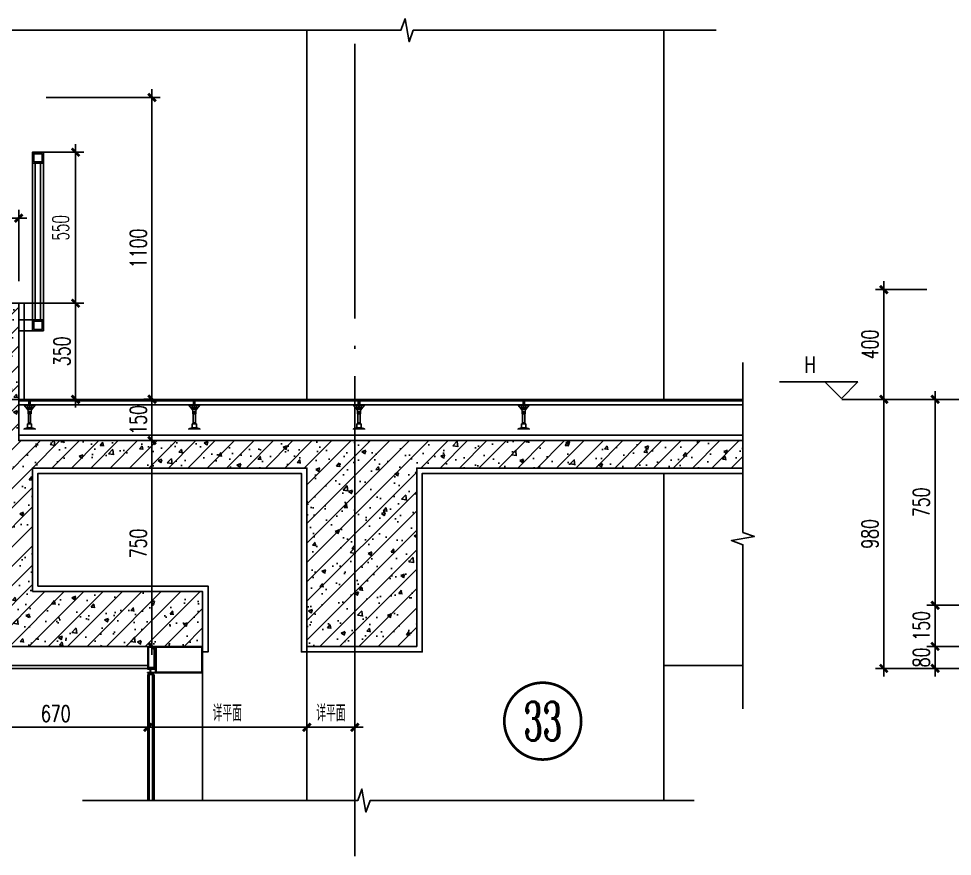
# Model space of a CAD drawing. Extents: x 1980812 to 2578970, y -669191 to 284498.
# Drawn here: x 2421403 to 2424804, y -402108 to -399057 of the extents above; entities that cross this region are included whole.
import ezdxf
from ezdxf.enums import TextEntityAlignment as Align

# ---------------------------------------------------------------- set-up
doc = ezdxf.new("R2010")
doc.units = 0
doc.header["$LTSCALE"] = 1000
doc.header["$MEASUREMENT"] = 0
doc.linetypes.add('DOTE', pattern=[2.42, 2, -0.2, 0.02, -0.2])
for name, color, linetype in [('A-SECT-MBND-FINE', 252, 'Continuous'), ('A-SECT-MCUT', 1, 'Continuous'), ('A-SECT-MCUT-FINE', 137, 'Continuous'), ('AXIS', 3, 'Continuous'), ('DIM_ELEV', 3, 'Continuous'), ('DIM_SYMB', 3, 'Continuous'), ('dote', 1, 'DOTE'), ('PUB_TEXT', 7, 'Continuous'), ('TEXT', 7, 'Continuous'), ('WALL', 4, 'Continuous'), ('WINDOW', 2, 'Continuous'), ('可见看线', 63, 'Continuous'), ('建筑辅助线', 231, 'Continuous'), ('柱墙填充', 181, 'Continuous'), ('栏杆', 143, 'Continuous'), ('详细标注', 231, 'Continuous'), ('铝板', 31, 'Continuous'), ('面层', 31, 'Continuous')]:
    doc.layers.add(name, color=color, linetype=linetype)
doc.styles.add('COMP', font='COMPLEX.shx', dxfattribs={"bigfont": 'hztxt'})
doc.styles.add('DIM_FONT', font='SIMPLEX', dxfattribs={"width": 0.7, "bigfont": 'GBCBIG'})
doc.styles.add('FSJ-SHX', font='txtw.shx', dxfattribs={"width": 0.75, "bigfont": 'hztxtw.shx'})
doc.styles.add('HZTXTW', font='txtw.shx', dxfattribs={"width": 0.6, "bigfont": 'hztxtw.shx'})
doc.dimstyles.new('DIMN20', dxfattribs={"dimscale": 0.2, "dimtxt": 300, "dimasz": 1, "dimexe": 150, "dimexo": 0, "dimgap": 100, "dimtad": 1, "dimdec": 0, "dimzin": 0, "dimdsep": 46, "dimtxsty": 'DIM_FONT', "dimblk1": '_DIMX', "dimblk2": '_DIMX', "dimsah": 1, "dimcen": 0.09, "dimclrd": 256, "dimclre": 256, "dimclrt": 7, "dimadec": 0, "dimazin": 0, "dimtfac": 1, "dimtdec": 0, "dimtix": 1, "dimtmove": 2, "dimatfit": 3, "dimldrblk": '_DIMX', "dimfxl": 150, "dimtolj": 1, "dimtzin": 0, "dimarcsym": 0})

# ---------------------------------------------------------------- blocks, each defined once
blk = doc.blocks.new('_DIMX')
blk.add_line((-150, 0), (150, 0))
at = {"const_width": 50}
blk.add_lwpolyline([(-70, -70), (70, 70)], dxfattribs=at)
blk = doc.blocks.new('*D2266')
at = {"layer": 'Defpoints', "color": 0, "transparency": 16777216}
for p in [(2421502.8, -400593.6), (2421502.8, -401343.6, 0), (2421888.6, -401343.6)]:
    blk.add_point(p, dxfattribs=at)
at = {"layer": '详细标注', "lineweight": -2, "transparency": 16777216}
for p, q in [((2421502.8, -400593.6), (2421918.6, -400593.6)), ((2421888.6, -400593.8), (2421888.6, -401343.4)), ((2421502.8, -401343.6), (2421918.6, -401343.6))]:
    blk.add_line(p, q, dxfattribs=at)
at = {"layer": '详细标注', "lineweight": -2, "transparency": 16777216, "xscale": 0.2, "yscale": 0.2, "zscale": 0.2}
for p, rotation in [((2421888.6, -400593.6), 90), ((2421888.6, -401343.6), 270)]:
    blk.add_blockref('_DIMX', p, dxfattribs=dict(at, rotation=rotation))
at = {"layer": '详细标注', "color": 7, "transparency": 16777216, "insert": (2421838.6, -400968.6), "char_height": 60, "attachment_point": 5, "rotation": 90, "style": 'DIM_FONT'}
blk.add_mtext('\\A1;750', dxfattribs=at)
blk = doc.blocks.new('A$C573D0ACE')
at = {"layer": '建筑辅助线'}
for p, q in [((-22.5, 90), (-22.5, 105)), ((-17.5, 105), (-22.5, 105)), ((-20, 105), (-20, 110)), ((-17.5, 90), (-17.5, 105)), ((-40, 89), (-40, 90)), ((-29, 89), (-40, 89)), ((-40, 89), (-29, 75.7)), ((-11, 89), (-29, 89)), ((-29, 88), (-29, 89)), ((-11, 88), (-29, 88)), ((-29, 75.7), (-26.4, 72.5)), ((-25.8, 65), (-27.8, 88)), ((-20.5, 72.5), (-20.5, 88)), ((-19.5, 72.5), (-20.5, 72.5)), ((-19.5, 72.5), (-19.5, 88)), ((-14.2, 65), (-12.2, 88)), ((-11, 75.7), (-13.6, 72.5)), ((-11, 88), (-11, 89)), ((-11, 89), (0, 89)), ((0, 89), (-11, 75.7)), ((0, 89), (0, 90)), ((-14.2, 65), (-25.8, 65)), ((-25.8, 57.5), (-25.8, 65)), ((-14.2, 57.5), (-25.8, 57.5)), ((-23.8, 21), (-23.8, 57.5)), ((-22.4, 57.5), (-22.4, 65)), ((-17.6, 57.5), (-17.6, 65)), ((-16.2, 21), (-16.2, 57.5)), ((-14.2, 57.5), (-14.2, 65)), ((-27.5, 6), (-40, 3)), ((-40, 0), (-40, 3)), ((0, 3), (-40, 3)), ((-27.5, 6), (-27.5, 21)), ((-12.5, 21), (-27.5, 21)), ((-12.5, 6), (-27.5, 6)), ((-16.2, 25), (-23.8, 26)), ((-16.2, 24), (-23.8, 25)), ((-16.2, 23), (-23.8, 24)), ((-16.2, 22), (-23.8, 23)), ((-16.2, 21), (-23.8, 22)), ((-12.5, 6), (-12.5, 21)), ((0, 3), (-12.5, 6)), ((0, 0), (0, 3))]:
    blk.add_line(p, q, dxfattribs=at)
blk = doc.blocks.new('*D2267')
at = {"layer": 'Defpoints', "color": 0, "transparency": 16777216}
for p in [(2421502.8, -399343.6), (2421888.6, -399343.6), (2421502.8, -400443.6)]:
    blk.add_point(p, dxfattribs=at)
at = {"layer": '详细标注', "lineweight": -2, "transparency": 16777216}
for p, q in [((2421502.8, -399343.6), (2421918.6, -399343.6)), ((2421888.6, -400443.4), (2421888.6, -399343.8)), ((2421502.8, -400443.6), (2421918.6, -400443.6))]:
    blk.add_line(p, q, dxfattribs=at)
at = {"layer": '详细标注', "lineweight": -2, "transparency": 16777216, "xscale": 0.2, "yscale": 0.2, "zscale": 0.2}
for p, rotation in [((2421888.6, -399343.6), 90), ((2421888.6, -400443.6), 270)]:
    blk.add_blockref('_DIMX', p, dxfattribs=dict(at, rotation=rotation))
at = {"layer": '详细标注', "color": 7, "transparency": 16777216, "insert": (2421838.6, -399893.6), "char_height": 60, "attachment_point": 5, "rotation": 90, "style": 'DIM_FONT'}
blk.add_mtext('\\A1;1100', dxfattribs=at)
blk = doc.blocks.new('*D2268')
at = {"layer": 'Defpoints', "color": 0, "transparency": 16777216}
for p in [(2421402.9, -399783.4), (2421202.9, -400013.6), (2421402.9, -400013.6, 0)]:
    blk.add_point(p, dxfattribs=at)
at = {"layer": '详细标注', "lineweight": -2, "transparency": 16777216}
for p, q in [((2421202.9, -400013.6), (2421202.9, -399753.4)), ((2421402.9, -400013.6), (2421402.9, -399753.4)), ((2421203.1, -399783.4), (2421402.7, -399783.4))]:
    blk.add_line(p, q, dxfattribs=at)
at = {"layer": '详细标注', "lineweight": -2, "transparency": 16777216, "xscale": 0.2, "yscale": 0.2, "zscale": 0.2, "rotation": 180}
blk.add_blockref('_DIMX', (2421202.9, -399783.4), dxfattribs=at)
at = {"layer": '详细标注', "lineweight": -2, "transparency": 16777216, "xscale": 0.2, "yscale": 0.2, "zscale": 0.2}
blk.add_blockref('_DIMX', (2421402.9, -399783.4), dxfattribs=at)
at = {"layer": '详细标注', "color": 7, "transparency": 16777216, "insert": (2421302.9, -399733.4), "char_height": 60, "attachment_point": 5, "style": 'DIM_FONT'}
blk.add_mtext('\\A1;200', dxfattribs=at)
blk = doc.blocks.new('*D2657')
at = {"layer": 'Defpoints', "color": 0, "transparency": 16777216}
for p in [(2421402.9, -400093.6, 0), (2421402.9, -400443.6), (2421610.4, -400443.6)]:
    blk.add_point(p, dxfattribs=at)
at = {"layer": '详细标注', "lineweight": -2, "transparency": 16777216}
for p, q in [((2421402.9, -400093.6), (2421640.4, -400093.6)), ((2421610.4, -400093.8), (2421610.4, -400443.4)), ((2421402.9, -400443.6), (2421640.4, -400443.6))]:
    blk.add_line(p, q, dxfattribs=at)
at = {"layer": '详细标注', "lineweight": -2, "transparency": 16777216, "xscale": 0.2, "yscale": 0.2, "zscale": 0.2}
for p, rotation in [((2421610.4, -400093.6), 90), ((2421610.4, -400443.6), 270)]:
    blk.add_blockref('_DIMX', p, dxfattribs=dict(at, rotation=rotation))
at = {"layer": '详细标注', "color": 7, "transparency": 16777216, "insert": (2421560.4, -400268.6), "char_height": 60, "attachment_point": 5, "rotation": 90, "style": 'DIM_FONT'}
blk.add_mtext('\\A1;350', dxfattribs=at)
blk = doc.blocks.new('*D2269')
at = {"layer": 'Defpoints', "color": 0, "transparency": 16777216}
for p in [(2421888.6, -400443.2), (2421888.6, -400593.6), (2421888.6, -400593.6)]:
    blk.add_point(p, dxfattribs=at)
at = {"layer": '详细标注', "lineweight": -2, "transparency": 16777216}
for p, q in [((2421888.6, -400443.2), (2421858.6, -400443.2)), ((2421888.6, -400443.4), (2421888.6, -400593.4)), ((2421888.6, -400593.6), (2421858.6, -400593.6))]:
    blk.add_line(p, q, dxfattribs=at)
at = {"layer": '详细标注', "lineweight": -2, "transparency": 16777216, "xscale": 0.2, "yscale": 0.2, "zscale": 0.2}
for p, rotation in [((2421888.6, -400443.2), 90), ((2421888.6, -400593.6), 270)]:
    blk.add_blockref('_DIMX', p, dxfattribs=dict(at, rotation=rotation))
at = {"layer": '详细标注', "color": 7, "transparency": 16777216, "insert": (2421838.6, -400518.4), "char_height": 60, "attachment_point": 5, "rotation": 90, "style": 'DIM_FONT'}
blk.add_mtext('\\A1;150', dxfattribs=at)
blk = doc.blocks.new('_INDEX1')
at = {"const_width": 0.035}
blk.add_lwpolyline([(-0.5, 0, 1), (0.5, 0, 1)], format="xyb", close=True, dxfattribs=at)
at = {"style": 'COMP', "width": 2.333333}
blk.add_attdef('1', text='', height=0.5, dxfattribs=at).set_placement((-0.25, -0.25), (0.25, -0.25), align=Align.FIT)
blk = doc.blocks.new('*D2236')
at = {"layer": 'Defpoints', "color": 0, "transparency": 16777216}
for p in [(2421872.9, -401461.8, 0), (2422452.9, -401461.8, 0), (2422452.9, -401638.2)]:
    blk.add_point(p, dxfattribs=at)
at = {"layer": '详细标注', "lineweight": -2, "transparency": 16777216}
for p, q in [((2421872.9, -401461.8), (2421872.9, -401668.2)), ((2422452.9, -401461.8), (2422452.9, -401668.2)), ((2421873.1, -401638.2), (2422452.7, -401638.2))]:
    blk.add_line(p, q, dxfattribs=at)
at = {"layer": '详细标注', "lineweight": -2, "transparency": 16777216, "xscale": 0.2, "yscale": 0.2, "zscale": 0.2, "rotation": 180}
blk.add_blockref('_DIMX', (2421872.9, -401638.2), dxfattribs=at)
at = {"layer": '详细标注', "lineweight": -2, "transparency": 16777216, "xscale": 0.2, "yscale": 0.2, "zscale": 0.2}
blk.add_blockref('_DIMX', (2422452.9, -401638.2), dxfattribs=at)
at = {"layer": '详细标注', "color": 7, "transparency": 16777216, "insert": (2422162.9, -401586.5), "char_height": 60, "attachment_point": 5, "style": 'DIM_FONT'}
blk.add_mtext('\\A1;详平面', dxfattribs=at)
blk = doc.blocks.new('*D2237')
at = {"layer": 'Defpoints', "color": 0, "transparency": 16777216}
for p in [(2422452.9, -401343.6, 0), (2422627.9, -401343.6, 0), (2422627.9, -401638.2)]:
    blk.add_point(p, dxfattribs=at)
at = {"layer": '详细标注', "lineweight": -2, "transparency": 16777216}
for p, q in [((2422452.9, -401343.6), (2422452.9, -401668.2)), ((2422627.9, -401343.6), (2422627.9, -401668.2)), ((2422453.1, -401638.2), (2422627.7, -401638.2))]:
    blk.add_line(p, q, dxfattribs=at)
at = {"layer": '详细标注', "lineweight": -2, "transparency": 16777216, "xscale": 0.2, "yscale": 0.2, "zscale": 0.2, "rotation": 180}
blk.add_blockref('_DIMX', (2422452.9, -401638.2), dxfattribs=at)
at = {"layer": '详细标注', "lineweight": -2, "transparency": 16777216, "xscale": 0.2, "yscale": 0.2, "zscale": 0.2}
blk.add_blockref('_DIMX', (2422627.9, -401638.2), dxfattribs=at)
at = {"layer": '详细标注', "color": 7, "transparency": 16777216, "insert": (2422540.4, -401586.5), "char_height": 60, "attachment_point": 5, "style": 'DIM_FONT'}
blk.add_mtext('\\A1;详平面', dxfattribs=at)
blk = doc.blocks.new('*D2238')
at = {"layer": 'Defpoints', "color": 0, "transparency": 16777216}
for p in [(2421203.1, -401447.1, 0), (2421873.1, -401447.1, 0), (2421203.1, -401638.2)]:
    blk.add_point(p, dxfattribs=at)
at = {"layer": '详细标注', "lineweight": -2, "transparency": 16777216}
for p, q in [((2421203.1, -401447.1), (2421203.1, -401668.2)), ((2421873.1, -401447.1), (2421873.1, -401668.2)), ((2421872.9, -401638.2), (2421203.3, -401638.2))]:
    blk.add_line(p, q, dxfattribs=at)
at = {"layer": '详细标注', "lineweight": -2, "transparency": 16777216, "xscale": 0.2, "yscale": 0.2, "zscale": 0.2, "rotation": 180}
blk.add_blockref('_DIMX', (2421203.1, -401638.2), dxfattribs=at)
at = {"layer": '详细标注', "lineweight": -2, "transparency": 16777216, "xscale": 0.2, "yscale": 0.2, "zscale": 0.2}
blk.add_blockref('_DIMX', (2421873.1, -401638.2), dxfattribs=at)
at = {"layer": '详细标注', "color": 7, "transparency": 16777216, "insert": (2421538.1, -401588.2), "char_height": 60, "attachment_point": 5, "style": 'DIM_FONT'}
blk.add_mtext('\\A1;670', dxfattribs=at)
blk = doc.blocks.new('A$C32E42E09')
at = {"layer": '栏杆', "color": 2}
for p, q in [((60, 763.5), (60, 193.5)), ((80, 763.5), (80, 193.5))]:
    blk.add_line(p, q, dxfattribs=at)
at = {"layer": '栏杆'}
for p, q in [((50, 193.5), (0, 193.5)), ((50, 153.5), (0, 153.5))]:
    blk.add_line(p, q, dxfattribs=at)
blk.add_lwpolyline([(50, 153.5), (50, 803.5), (90, 803.5), (90, 153.5)], dxfattribs=at)
at = {"layer": '栏杆', "color": 2}
for points in [[(50, 763.5), (90, 763.5), (90, 803.5), (50, 803.5)], [(55, 768.5), (85, 768.5), (85, 798.5), (55, 798.5)], [(50, 153.5), (90, 153.5), (90, 193.5), (50, 193.5)], [(55, 158.5), (85, 158.5), (85, 188.5), (55, 188.5)]]:
    blk.add_lwpolyline(points, close=True, dxfattribs=at)
blk = doc.blocks.new('*D1313')
at = {"layer": 'Defpoints', "color": 0, "transparency": 16777216}
for p in [(-11417, 120874.4, 0), (-11299.5, 120874.4), (-11417, 120324.4, 0)]:
    blk.add_point(p, dxfattribs=at)
at = {"layer": '详细标注', "lineweight": -2, "transparency": 16777216}
for p, q in [((-11417, 120874.4), (-11269.5, 120874.4)), ((-11299.5, 120324.6), (-11299.5, 120874.2)), ((-11417, 120324.4), (-11269.5, 120324.4))]:
    blk.add_line(p, q, dxfattribs=at)
at = {"layer": '详细标注', "lineweight": -2, "transparency": 16777216, "xscale": 0.2, "yscale": 0.2, "zscale": 0.2}
for p, rotation in [((-11299.5, 120874.4), 90), ((-11299.5, 120324.4), 270)]:
    blk.add_blockref('_DIMX', p, dxfattribs=dict(at, rotation=rotation))
at = {"layer": '详细标注', "color": 7, "transparency": 16777216, "insert": (-11353.8, 120599.4), "char_height": 60, "attachment_point": 5, "rotation": 90, "style": 'HZTXTW'}
blk.add_mtext('\\A1;550', dxfattribs=at)
blk = doc.blocks.new('*D2230')
at = {"layer": 'Defpoints', "color": 0, "transparency": 16777216}
for p in [(2424741.7, -401193.6), (2424992.9, -401193.6), (2424992.9, -401343.6)]:
    blk.add_point(p, dxfattribs=at)
at = {"layer": '详细标注', "lineweight": -2, "transparency": 16777216}
for p, q in [((2424992.9, -401193.6), (2424711.7, -401193.6)), ((2424741.7, -401343.4), (2424741.7, -401193.8)), ((2424992.9, -401343.6), (2424711.7, -401343.6))]:
    blk.add_line(p, q, dxfattribs=at)
at = {"layer": '详细标注', "lineweight": -2, "transparency": 16777216, "xscale": 0.2, "yscale": 0.2, "zscale": 0.2}
for p, rotation in [((2424741.7, -401193.6), 90), ((2424741.7, -401343.6), 270)]:
    blk.add_blockref('_DIMX', p, dxfattribs=dict(at, rotation=rotation))
at = {"layer": '详细标注', "color": 7, "transparency": 16777216, "insert": (2424691.7, -401268.6), "char_height": 60, "attachment_point": 5, "rotation": 90, "style": 'DIM_FONT'}
blk.add_mtext('\\A1;150', dxfattribs=at)
blk = doc.blocks.new('*D2231')
at = {"layer": 'Defpoints', "color": 0, "transparency": 16777216}
for p in [(2424711.7, -400043.6), (2424554.6, -400443.6), (2424711.7, -400443.6)]:
    blk.add_point(p, dxfattribs=at)
at = {"layer": '详细标注', "lineweight": -2, "transparency": 16777216}
for p, q in [((2424711.7, -400043.6), (2424524.6, -400043.6)), ((2424554.6, -400043.8), (2424554.6, -400443.4)), ((2424711.7, -400443.6), (2424524.6, -400443.6))]:
    blk.add_line(p, q, dxfattribs=at)
at = {"layer": '详细标注', "lineweight": -2, "transparency": 16777216, "xscale": 0.2, "yscale": 0.2, "zscale": 0.2}
for p, rotation in [((2424554.6, -400043.6), 90), ((2424554.6, -400443.6), 270)]:
    blk.add_blockref('_DIMX', p, dxfattribs=dict(at, rotation=rotation))
at = {"layer": '详细标注', "color": 7, "transparency": 16777216, "insert": (2424504.6, -400243.6), "char_height": 60, "attachment_point": 5, "rotation": 90, "style": 'DIM_FONT'}
blk.add_mtext('\\A1;400', dxfattribs=at)
blk = doc.blocks.new('*D2232')
at = {"layer": 'Defpoints', "color": 0, "transparency": 16777216}
for p in [(2424711.7, -400443.6), (2424554.6, -401423.6), (2424711.7, -401423.6)]:
    blk.add_point(p, dxfattribs=at)
at = {"layer": '详细标注', "lineweight": -2, "transparency": 16777216}
for p, q in [((2424711.7, -400443.6), (2424524.6, -400443.6)), ((2424554.6, -400443.8), (2424554.6, -401423.4)), ((2424711.7, -401423.6), (2424524.6, -401423.6))]:
    blk.add_line(p, q, dxfattribs=at)
at = {"layer": '详细标注', "lineweight": -2, "transparency": 16777216, "xscale": 0.2, "yscale": 0.2, "zscale": 0.2}
for p, rotation in [((2424554.6, -400443.6), 90), ((2424554.6, -401423.6), 270)]:
    blk.add_blockref('_DIMX', p, dxfattribs=dict(at, rotation=rotation))
at = {"layer": '详细标注', "color": 7, "transparency": 16777216, "insert": (2424504.6, -400933.6), "char_height": 60, "attachment_point": 5, "rotation": 90, "style": 'DIM_FONT'}
blk.add_mtext('\\A1;980', dxfattribs=at)
blk = doc.blocks.new('*D2234')
at = {"layer": 'Defpoints', "color": 0, "transparency": 16777216}
for p in [(2424992.9, -400443.6, 0), (2424741.7, -401193.6), (2424992.9, -401193.6, 0)]:
    blk.add_point(p, dxfattribs=at)
at = {"layer": '详细标注', "linetype": 'ByBlock', "lineweight": -2, "transparency": 16777216}
for p, q in [((2424992.9, -400443.6), (2424711.7, -400443.6)), ((2424992.9, -401193.6), (2424711.7, -401193.6))]:
    blk.add_line(p, q, dxfattribs=at)
at = {"layer": '详细标注', "lineweight": -2, "transparency": 16777216}
blk.add_line((2424741.7, -400443.8), (2424741.7, -401193.4), dxfattribs=at)
at = {"layer": '详细标注', "lineweight": -2, "transparency": 16777216, "xscale": 0.2, "yscale": 0.2, "zscale": 0.2}
for p, rotation in [((2424741.7, -400443.6), 90), ((2424741.7, -401193.6), 270)]:
    blk.add_blockref('_DIMX', p, dxfattribs=dict(at, rotation=rotation))
at = {"layer": '详细标注', "color": 7, "transparency": 16777216, "insert": (2424691.7, -400818.6), "char_height": 60, "attachment_point": 5, "rotation": 90, "style": 'DIM_FONT'}
blk.add_mtext('\\A1;750', dxfattribs=at)
blk = doc.blocks.new('*D2186')
at = {"layer": 'Defpoints', "color": 0, "transparency": 16777216}
for p in [(2424992.9, -401343.6, 0), (2424741.7, -401423.6), (2424992.9, -401423.6, 0)]:
    blk.add_point(p, dxfattribs=at)
at = {"layer": '详细标注', "lineweight": -2, "transparency": 16777216}
for p, q in [((2424992.9, -401343.6), (2424711.7, -401343.6)), ((2424741.7, -401343.4), (2424741.7, -401343.2)), ((2424741.7, -401343.6), (2424741.7, -401423.6)), ((2424992.9, -401423.6), (2424711.7, -401423.6)), ((2424741.7, -401423.8), (2424741.7, -401424))]:
    blk.add_line(p, q, dxfattribs=at)
at = {"layer": '详细标注', "lineweight": -2, "transparency": 16777216, "xscale": 0.2, "yscale": 0.2, "zscale": 0.2}
for p, rotation in [((2424741.7, -401343.6), 270), ((2424741.7, -401423.6), 90)]:
    blk.add_blockref('_DIMX', p, dxfattribs=dict(at, rotation=rotation))
at = {"layer": '详细标注', "color": 7, "transparency": 16777216, "insert": (2424691.7, -401383.6), "char_height": 60, "attachment_point": 5, "rotation": 90, "style": 'DIM_FONT'}
blk.add_mtext('\\A1;80', dxfattribs=at)
blk = doc.blocks.new('A$C79AB00B0')
at = {"layer": '栏杆'}
blk.add_blockref('A$C32E42E09', (0, -253.5, 0), dxfattribs=at)
at = {"layer": '详细标注'}
dim = blk.add_linear_dim(base=(207.5, 550, 0), p1=(90, 0, 0), p2=(90, 550, 0), angle=90, dimstyle='DIMN20', dxfattribs=at)
dim.commit()
dim.dimension.update_dxf_attribs({"geometry": '*D1313', "text_midpoint": (153.2, 275, 0), "insert": (11507, -120324.4)})

msp = doc.modelspace()

# ---------------------------------------------------------------- hatches: boundary and pattern name
at = {"layer": '柱墙填充'}
h = msp.add_hatch(dxfattribs=at)
h.set_pattern_fill('钢筋混凝土', color=256, scale=20)
h.set_pattern_definition([(45, (-20463.054, 15232.77), (-35.3553391, 35.3553391), []), (50, (-20463.05, 15232.77), (143.4520365, -12.550427), [15, -165]), (355, (-20463.05, 15232.77), (-27.750267, 150.438427), [12, -132]), (100.4514, (-20451.1, 15231.72), (115.701876, 137.8879084), [12.748038, -140.228422]), (46.1842, (-20463.05, 15272.77), (213.44821, -33.103803), [22.5, -247.5]), (96.6356, (-20445.27, 15270), (186.932541, 194.823574), [19.122058, -210.3426]), (351.1842, (-20463.05, 15272.77), (186.93239, 194.82372), [18, -198]), (21, (-20443.05, 15262.77), (119.3814104, -80.523778), [15, -165]), (326, (-20443.05, 15262.77), (48.663066, 145.030009), [12, -132]), (71.4514, (-20433.1, 15256.06), (168.044526, 64.506099), [12.748038, -140.228422]), (37.5, (-20463.054, 15232.77), (2.4319711, 66.5787708), [0, -130.4, 0, -134, 0, -132.5]), (7.5, (-20463.054, 15232.77), (52.6139075, 78.8823424), [0, -76.4, 0, -127.4, 0, -50.5]), (327.5, (-20507.654, 15232.77), (106.7644872, -4.5109743), [0, -50, 0, -156, 0, -207]), (317.5, (-20527.65, 15232.77), (116.637234, 20.0209965), [0, -65, 0, -103.6, 0, -147])])
h.paths.add_polyline_path([(2421202.9, -400093.6), (2421202.9, -401343.6), (2422072.9, -401343.6), (2422072.9, -401143.6), (2421452.9, -401143.6), (2421452.9, -400693.6), (2422452.9, -400693.6), (2422452.9, -401343.6), (2422852.9, -401343.6), (2422852.9, -400693.6), (2424041.3, -400693.6), (2424041.3, -400593.6), (2421402.9, -400593.6), (2421402.9, -400093.6)])

# ---------------------------------------------------------------- linework, layer by layer
at = {"layer": 'A-SECT-MBND-FINE'}
msp.add_line((2422452.9, -401343.6, 0), (2422852.9, -401343.6, 0), dxfattribs=at)
at = {"layer": 'A-SECT-MCUT', "elevation": 0}
for points in [[(2421872.9, -401343.6), (2421899.9, -401343.6), (2421899.9, -401423.6), (2421872.9, -401423.6)], [(2421875.9, -401346.6), (2421896.9, -401346.6), (2421896.9, -401420.6), (2421875.9, -401420.6)], [(2422072.9, -401432.4), (2422072.9, -401343.6), (2421937.3, -401343.6), (2421900.9, -401343.6), (2421900.9, -401424.6), (2421884.2, -401424.6), (2421884.2, -401425.5), (2421887.7, -401426.3), (2421888.2, -401425.8), (2421900.9, -401425.8), (2421900.9, -401432.4), (2421900.9, -401438.9), (2421888.2, -401438.9), (2421887.7, -401438.4), (2421884.2, -401439.2), (2421884.2, -401440.1), (2421900.9, -401440.1), (2421900.9, -401440.1), (2421937.3, -401440.1), (2422072.9, -401440.1)], [(2421903.9, -401346.1), (2422069.9, -401346.1), (2422069.9, -401432.4), (2422069.9, -401437.6), (2421903.9, -401437.6)], [(2421883.6, -401427), (2421887.4, -401427.4), (2421888.3, -401426.3), (2421887.7, -401425.8), (2421887.2, -401426.3), (2421883.6, -401425.5), (2421883.6, -401424.6), (2421872.4, -401424.6), (2421872.4, -401426.1), (2421882.4, -401426.1), (2421882.4, -401438.6), (2421872.4, -401438.6), (2421872.4, -401440.1), (2421883.6, -401440.1), (2421883.6, -401439.3), (2421887.2, -401438.4), (2421887.7, -401438.9), (2421888.3, -401438.5), (2421887.4, -401437.4), (2421883.6, -401437.7)]]:
    msp.add_lwpolyline(points, close=True, dxfattribs=at)
at = {"layer": 'A-SECT-MCUT-FINE'}
for p, q in [((2421891.9, -401446.1, 0), (2421877.9, -401446.1, 0)), ((2422072.9, -401905.2, 0), (2422072.9, -401440.1, 0))]:
    msp.add_line(p, q, dxfattribs=at)
msp.add_circle((2421890.7, -401443.1, 0), 2.98, dxfattribs=at)
msp.add_arc((2421874.1, -401443.5, 0), 5.39, 332.0817, 39.4318, dxfattribs=at)
at = {"layer": 'AXIS'}
msp.add_line((2422627.9, -401861.3, 0), (2422627.9, -402108.1, 0), dxfattribs=at)
at = {"layer": 'DIM_ELEV'}
for p, q in [((2424460.1, -400380, 0), (2424175, -400380, 0)), ((2424400.1, -400440, 0), (2424340.1, -400380, 0)), ((2424400.1, -400440, 0), (2424460.1, -400380, 0))]:
    msp.add_line(p, q, dxfattribs=at)
at = {"layer": 'DIM_SYMB', "elevation": 0}
for points in [[(2421038.3, -399098.9), (2422795.2, -399098.9), (2422810.4, -399056.9), (2422825.2, -399140.9), (2422840.2, -399098.9), (2423943.4, -399098.9)], [(2424041.3, -401570.5), (2424041.3, -400973), (2423999.3, -400957.7), (2424083.3, -400942.9), (2424041.3, -400928), (2424041.3, -400308.7)], [(2421635.1, -401905.2), (2422637.9, -401905.2), (2422653.2, -401863.2), (2422668, -401947.2), (2422682.9, -401905.2), (2423863.4, -401905.2)]]:
    msp.add_lwpolyline(points, dxfattribs=at)
at = {"layer": 'dote', "linetype": 'DOTE', "ltscale": 0.5}
for p, q in [((2422627.9, -399149, 0), (2422627.9, -401955.3, 0)), ((2420134.6, -400443.6, 0), (2424041.3, -400443.6, 0)), ((2424401.4, -400443.6, 0), (2428637, -400443.6, 0))]:
    msp.add_line(p, q, dxfattribs=at)
at = {"layer": 'WALL'}
for p, q in [((2421402.9, -400093.6, 0), (2421402.9, -400593.6, 0)), ((2421402.9, -400593.6, 0), (2424041.3, -400593.6, 0)), ((2421452.9, -401143.6, 0), (2421452.9, -400693.6, 0)), ((2421452.9, -400693.6, 0), (2422452.9, -400693.6, 0)), ((2422852.9, -400693.6, 0), (2424041.3, -400693.6, 0)), ((2421202.9, -401343.6, 0), (2421672.9, -401343.6, 0))]:
    msp.add_line(p, q, dxfattribs=at)
at = {"layer": 'WALL', "elevation": 0}
for points in [[(2421452.9, -401143.6), (2421452.9, -400693.6), (2422452.9, -400693.6), (2422452.9, -401343.6), (2422852.9, -401343.6), (2422852.9, -400693.6), (2424041.3, -400693.6), (2424041.3, -400593.6), (2421402.9, -400593.6), (2421402.9, -400093.6), (2421202.9, -400093.6)], [(2422452.9, -400693.6), (2422452.9, -401343.6), (2422852.9, -401343.6), (2422852.9, -400693.6)], [(2421672.9, -401343.6), (2422072.9, -401343.6), (2422072.9, -401143.6), (2421452.9, -401143.6)]]:
    msp.add_lwpolyline(points, dxfattribs=at)
at = {"layer": 'WINDOW'}
for p, q in [((2421872.9, -401447.1, 0), (2421873.9, -401446.1, 0)), ((2421872.9, -401447.1, 0), (2421872.9, -401905.2, 0)), ((2421873.9, -401446.1, 0), (2421877.9, -401446.1, 0)), ((2421877.9, -401446.1, 0), (2421878.9, -401447.1, 0)), ((2421878.9, -401905.2, 0), (2421878.9, -401446.1, 0)), ((2421891.9, -401446.1, 0), (2421890.9, -401447.1, 0)), ((2421890.9, -401905.2, 0), (2421890.9, -401447.1, 0)), ((2421895.9, -401446.1, 0), (2421891.9, -401446.1, 0)), ((2421896.9, -401447.1, 0), (2421895.9, -401446.1, 0)), ((2421896.9, -401447.1, 0), (2421896.9, -401905.2, 0))]:
    msp.add_line(p, q, dxfattribs=at)
at = {"layer": '可见看线'}
for p, q in [((2422452.9, -400443.6, 0), (2422452.9, -399098.9, 0)), ((2423752.9, -400443.6, 0), (2423752.9, -399098.9, 0)), ((2422452.9, -401905.2, 0), (2422452.9, -400693.6, 0)), ((2423752.9, -401905.2, 0), (2423752.9, -400713.6, 0)), ((2423752.9, -401413.6, 0), (2424041.3, -401413.6, 0))]:
    msp.add_line(p, q, dxfattribs=at)
at = {"layer": '铝板'}
for p, q in [((2421102.9, -401423.6, 0), (2421872.9, -401423.6, 0)), ((2421112.9, -401413.6, 0), (2421872.9, -401413.6, 0))]:
    msp.add_line(p, q, dxfattribs=at)
at = {"layer": '面层'}
for p, q in [((2421402.9, -400443.6, 0), (2424041.3, -400443.6, 0)), ((2421402.9, -400448.6, 0), (2424041.3, -400448.6, 0)), ((2421402.9, -400463.6, 0), (2424041.3, -400463.6, 0)), ((2421402.9, -400573.6, 0), (2424041.3, -400573.6, 0))]:
    msp.add_line(p, q, dxfattribs=at)
at = {"layer": '面层', "elevation": 0}
for points in [[(2421422.9, -400443.6), (2421422.9, -400093.6), (2421402.9, -400093.6)], [(2422072.9, -401363.6), (2422092.9, -401363.6), (2422092.9, -401123.6), (2421472.9, -401123.6), (2421472.9, -400713.6), (2422432.9, -400713.6), (2422432.9, -401363.6), (2422872.9, -401363.6), (2422872.9, -400713.6), (2424041.3, -400713.6)], [(2422002.9, -401143.6), (2421472.9, -401143.6)]]:
    msp.add_lwpolyline(points, dxfattribs=at)

# ---------------------------------------------------------------- block references
at = {"layer": 'PUB_TEXT'}
ref = msp.add_blockref('_INDEX1', (2423312.1, -401615.6, 0), dxfattribs=dict(at, xscale=280, yscale=280, zscale=280))
ref.add_attrib('1', '33', dxfattribs={"layer": '0', "height": 140, "style": 'COMP', "width": 0.636364}).set_placement((2423242.1, -401685.6, 0), (2423382.1, -401685.6, 0), align=Align.FIT)
at = {"layer": '栏杆'}
msp.add_blockref('A$C79AB00B0', (2421402.9, -400093.6, 0), dxfattribs=at)
at = {"layer": '面层'}
for p in [(2421462.7, -400553.6, 0), (2422062.7, -400553.6, 0), (2422662.7, -400553.6, 0), (2423262.7, -400553.6, 0)]:
    msp.add_blockref('A$C573D0ACE', p, dxfattribs=at)

# ---------------------------------------------------------------- texts
at = {"layer": 'TEXT', "style": 'FSJ-SHX', "width": 0.75}
msp.add_text('H', height=60, dxfattribs=at).set_placement((2424286, -400317.3, 0), align=Align.MIDDLE)

# ---------------------------------------------------------------- dimensions: what is measured, and where the dimension line sits
at = {"layer": '详细标注'}
for base, p1, p2, picture, middle in [((2421888.6, -399343.6, 0), (2421502.8, -400443.6, 0), (2421502.8, -399343.6, 0), '*D2267', (2421838.6, -399893.6, 0)), ((2424554.6, -400443.6, 0), (2424711.7, -400043.6, 0), (2424711.7, -400443.6, 0), '*D2231', (2424504.6, -400243.6, 0)), ((2421610.4, -400443.6, 0), (2421402.9, -400093.6, 0), (2421402.9, -400443.6, 0), '*D2657', (2421560.4, -400268.6, 0)), ((2421888.6, -400593.6, 0), (2421888.6, -400443.2, 0), (2421888.6, -400593.6, 0), '*D2269', (2421838.6, -400518.4, 0)), ((2424554.6, -401423.6, 0), (2424711.7, -400443.6, 0), (2424711.7, -401423.6, 0), '*D2232', (2424504.6, -400933.6, 0)), ((2421888.6, -401343.6, 0), (2421502.8, -400593.6, 0), (2421502.8, -401343.6, 0), '*D2266', (2421838.6, -400968.6, 0)), ((2424741.7, -401193.6, 0), (2424992.9, -401343.6, 0), (2424992.9, -401193.6, 0), '*D2230', (2424691.7, -401268.6, 0))]:
    dim = msp.add_linear_dim(base=base, p1=p1, p2=p2, angle=90, dimstyle='DIMN20', dxfattribs=at)
    dim.commit()
    dim.dimension.update_dxf_attribs({"geometry": picture, "text_midpoint": middle})
for base, p1, p2, picture, middle in [((2421402.9, -399783.4, 0), (2421202.9, -400013.6, 0), (2421402.9, -400013.6, 0), '*D2268', (2421302.9, -399733.4, 0)), ((2421203.1, -401638.2, 0), (2421873.1, -401447.1, 0), (2421203.1, -401447.1, 0), '*D2238', (2421538.1, -401588.2, 0))]:
    dim = msp.add_linear_dim(base=base, p1=p1, p2=p2, dimstyle='DIMN20', dxfattribs=at)
    dim.commit()
    dim.dimension.update_dxf_attribs({"geometry": picture, "text_midpoint": middle})
dim = msp.add_linear_dim(base=(2424741.7, -401193.6, 0), p1=(2424992.9, -400443.6, 0), p2=(2424992.9, -401193.6, 0), angle=90, dimstyle='DIMN20', override={"dimarcsym": 1}, dxfattribs=at)
dim.commit()
dim.dimension.update_dxf_attribs({"geometry": '*D2234', "text_midpoint": (2424691.7, -400818.6, 0)})
dim = msp.add_aligned_dim(p1=(2424992.9, -401343.6, 0), p2=(2424992.9, -401423.6, 0), distance=-251.1, dimstyle='DIMN20', dxfattribs=at)
dim.commit()
dim.dimension.update_dxf_attribs({"geometry": '*D2186', "text_midpoint": (2424691.7, -401383.6)})
for p1, p2, distance, picture, middle in [((2422452.9, -401343.6, 0), (2422627.9, -401343.6, 0), -294.5, '*D2237', (2422540.4, -401586.5, 0)), ((2421872.9, -401461.8, 0), (2422452.9, -401461.8, 0), -176.4, '*D2236', (2422162.9, -401586.5, 0))]:
    dim = msp.add_aligned_dim(p1=p1, p2=p2, distance=distance, text='详平面', dimstyle='DIMN20', dxfattribs=at)
    dim.commit()
    dim.dimension.update_dxf_attribs({"geometry": picture, "text_midpoint": middle})

doc.saveas('drawing.dxf')
